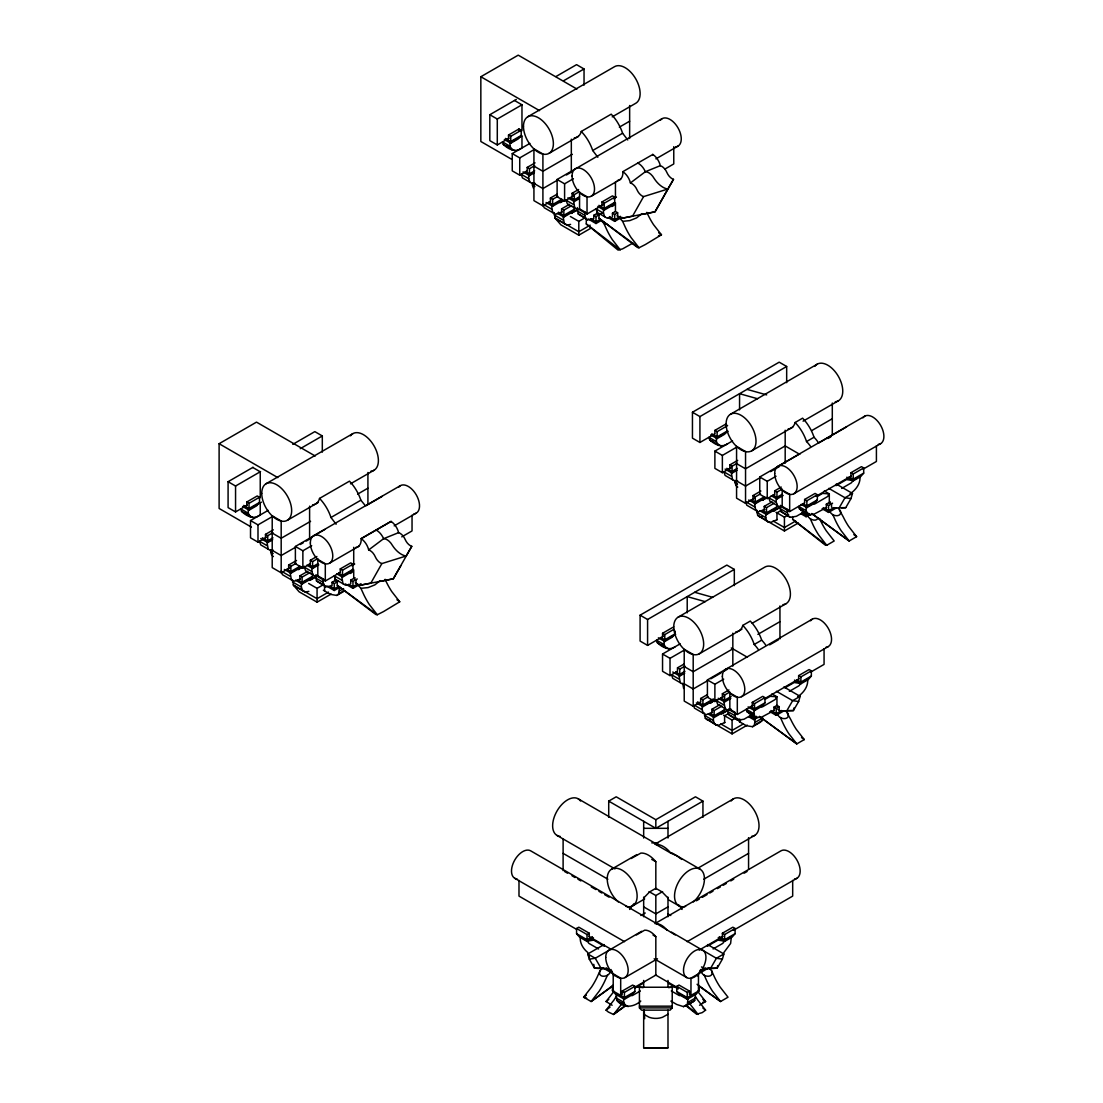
<?xml version="1.0" encoding="UTF-8"?>
<svg xmlns="http://www.w3.org/2000/svg" width="1103" height="1103" viewBox="0 0 1103 1103"><rect width="100%" height="100%" fill="white"/><g stroke="black" fill="none" stroke-linecap="round" stroke-linejoin="round"><path stroke-width="1.5" d="M717.653 965.621L717.157 968.213L704.445 968.641L701.48 966.931M793.898 707.988L793.402 710.58L780.69 711.021L777.739 709.312M602.734 967.772L600.032 970.778C597.164 978.196 608.47 977.52 610.221 972.088M700.695 969.509L697.703 975.976M822.135 508.717L828.546 512.412L836.405 507.876L833.041 508.097L845.753 507.67L850.978 498.597L852.481 493.413L836.267 484.052M704.445 968.641L717.157 968.213L722.382 959.141L723.885 953.957L707.602 944.568M787.418 710.58L793.402 710.58L798.641 701.522L800.13 696.338L783.916 686.976M323.358 590.243L330.528 594.393L336.815 595.427L338.607 593.869L339.503 587.485M739.12 721.555L746.29 725.691L752.577 726.725L754.369 725.181L755.265 718.784M752.577 726.725L760.05 722.41L761.842 720.852L762.738 717.929L755.265 722.244M670.886 1001.083L676.773 1004.475L683.502 1006.639L687.238 1004.764L687.982 998.863M685.749 1006.198L694.711 1000.449L695.469 994.548M818.095 517.79C816.33 522.588 809.175 519.223 807.617 515.873M600.032 970.778L597.054 977.355A48.56 28.03 -60 0 1 591.635 986.937L583.639 997.195L591.125 1001.524L612.565 986.165M607.519 975.093L604.527 981.67A48.56 28.03 -60 0 1 599.122 991.252L591.125 1001.524L613.213 985.282M838.432 508.235L843.202 516.811A48.56 28.03 60 0 0 848.621 526.393L856.617 536.665L849.145 540.98L811.767 513.557M786.081 711.145L790.865 719.721A48.56 28.03 60 0 0 796.269 729.304L804.28 739.575L796.793 743.891L759.415 716.481M695.648 996.767A48.56 28.03 60 0 0 697.592 999.883L705.589 1010.155L702.197 1012.637L696.586 1014.195L685.997 1005.771M381.859 563.578A8.727 5.032 60 0 1 375.268 556.753A8.727 5.032 60 0 0 368.678 549.928A11.899 6.866 60 0 0 361.191 538.691L391.11 521.429A11.899 6.866 60 0 1 398.583 532.652A8.727 5.032 60 0 1 405.173 539.477A8.727 5.032 60 0 0 411.777 546.316L406.125 556.009L381.859 563.578L370.842 583.129L359.702 585.321L355.263 582.77M411.777 546.316L393.288 578.813L382.134 581.005M617.322 180.534A15.869 9.155 60 0 0 622.919 172.564L622.823 171.668L652.838 154.448A11.899 6.866 60 0 1 660.311 165.671A8.727 5.032 60 0 1 666.901 172.509A8.727 5.032 60 0 0 673.506 179.334L667.853 189.027L643.587 196.61L632.57 216.147L621.43 218.353L616.991 215.788M673.506 179.334L655.017 211.831L643.862 214.037M400.761 565.853L393.288 578.813L359.702 585.321M839.025 508.097L845.008 497.743L852.481 493.413M786.673 711.021L792.657 700.653L800.13 696.338M710.415 968.641L716.399 958.273L723.885 953.957M614.081 991.252L606.071 1001.524L612.124 1005.247M621.554 1004.199L613.558 1014.47L608.346 1012.03L606.071 1010.155L614.081 999.883A48.56 28.03 -60 0 0 617.239 994.644M643.669 898.021L649.584 891.927L655.83 888.315L662.076 891.927L667.991 898.021M508.511 138.482L508.511 135.021L518.975 128.982L521.223 130.278L521.223 135.448L518.231 138.909L510.758 143.225L504.347 139.529M246.782 505.45L246.782 502.003L257.247 495.95L259.495 497.246L259.495 502.43L256.503 505.891L249.03 510.206L242.619 506.498M562.103 199.643L560.103 201.946L552.631 206.261L546.082 202.483M574.318 206.688L574.318 209.28L571.326 212.741L563.854 217.057L557.305 213.279M601.99 205.392L601.99 201.946L612.455 195.893L614.702 197.189L614.702 202.373L611.71 205.834L604.223 210.149L597.812 206.44M300.374 566.611L298.375 568.914L290.902 573.229L284.353 569.465M312.59 573.67L312.59 576.262L309.598 579.709L302.112 584.025L295.576 580.247M340.262 572.374L340.262 568.914L350.726 562.875L352.974 564.171L352.974 569.355L349.982 572.802L342.495 577.117L336.76 573.808M764.737 497.163L762.738 499.466L755.265 503.781L748.716 500.004M776.953 504.209L776.953 506.801L773.961 510.262L766.488 514.577L759.939 510.799M675.257 631.137L675.257 633.729L672.265 637.189L664.778 641.505L658.367 637.81M804.625 502.913L804.625 499.466L815.089 493.413L817.337 494.709L817.337 499.893L814.345 503.354L806.858 507.67L801.136 504.361M850.978 476.151L850.978 472.691L861.457 466.652L863.69 467.948L863.69 473.132L860.712 476.579L853.226 480.894L846.814 477.199M724.602 707.133L724.602 709.725L721.61 713.172L714.137 717.488L708.264 714.096M752.274 705.837L752.274 702.377L762.738 696.338L764.986 697.634L764.986 702.818L761.994 706.265L754.521 710.58L748.11 706.885M798.641 679.062L798.641 675.615L809.106 669.562L811.353 670.858L811.353 676.042L808.361 679.503L800.888 683.819L794.477 680.11M622.175 994.548L622.175 991.087L632.653 985.048L634.887 986.344L634.887 991.528L631.909 994.975L624.422 999.29L615.446 994.106L612.455 990.659L612.455 985.475M722.382 936.695L722.382 933.235L732.861 927.196L735.094 928.492L735.094 933.676L732.102 937.123L724.63 941.438L718.218 937.743M699.205 985.475L699.205 990.659L696.214 994.106L687.238 999.29L679.765 994.975L676.773 991.528L676.773 986.344L679.007 985.048L689.485 991.087L689.485 994.548M672.223 1007.894L670.114 1010.127L641.56 1010.127L639.437 1007.894L639.437 987.24L672.223 987.24L672.223 1007.894L639.437 1007.894M723.885 952.523L730.613 943.451L731.358 936.695L723.885 941.011A2.109 1.227 -60 0 1 722.382 943.603L713.076 948.966M641.918 213.624L636.583 217.898L629.827 220.6L622.63 221.345L619.927 218.353M380.19 580.605L374.855 584.88L368.099 587.582L360.902 588.326L358.199 585.321M625.677 1005.771L613.558 1014.47L625.539 1005.274M606.071 1001.524L608.787 999.428M606.071 1010.155L610.069 1007.094M631.109 858.534L640.871 853.102A21.15 12.216 60 0 1 655.83 861.746L655.83 889.211M636.403 934.944L644.621 930.201A15.869 9.155 60 0 1 655.83 936.681L655.83 975.121M622.919 171.723A11.899 6.866 60 0 1 630.406 182.946L645.352 171.723L660.311 165.671M368.678 549.928L383.623 538.691L398.583 532.652M586.396 995.168L583.639 997.195L586.658 998.16M849.986 493.799C855.859 489.994 860.795 483.486 859.954 476.151M797.634 696.724C803.522 692.918 808.458 686.411 807.617 679.062L805.121 680.51M385.126 579.309L386.326 581.943A48.56 28.03 60 0 0 391.73 591.525L399.727 601.797L383.568 611.558L377.295 614.743L375.778 614.468L337.27 585.321L337.27 581.874L335.022 580.578L335.022 576.262M667.991 1014.25L662.379 1017.338A17.124 14.201 0 0 1 649.281 1017.338L643.669 1014.25M632.929 243.074L622.575 248.878L618.066 250.078L586.286 223.964L586.286 218.435M511.654 159.287L480.839 141.501L480.839 76.741L518.231 55.15L576.924 89.04M509.062 138.165L497.288 144.948L489.815 140.632L489.815 114.726L516.287 99.449M555.981 76.534L576.566 64.65L584.038 68.965L584.038 85.152M489.815 114.726L497.288 119.041L522.284 104.62M563.454 80.85L584.038 68.965M527.841 116.725L614.592 66.649A21.15 12.216 60 0 1 635.742 78.851A21.15 12.216 60 0 1 635.742 103.282L612.22 116.863M508.511 135.021L510.758 136.317L521.223 130.278M521.223 135.448L510.758 141.501L505.436 138.427M512.923 141.101L521.691 136.055M527.082 170.924L519.734 175.17L512.247 170.855L512.247 153.593L529.895 143.404M512.247 153.593L519.734 157.908L534.431 149.415M574.318 137.903A21.15 12.216 60 0 0 581.281 131.45L611.2 114.174A30.236 17.455 60 0 1 622.602 133.242L627.772 139.971M549.004 153.358L578.399 136.386M527.206 170.855L527.206 167.408L535.052 162.872M527.206 167.408L529.454 168.704L534.679 165.671M534.679 170.855L529.454 173.874L525.455 171.572M530.171 174.329L533.094 172.633M523.043 171.903L529.454 175.611L534.431 172.73M572.319 154.31L542.91 171.282L533.935 166.112M619.362 127.148L629.648 121.206M581.281 131.45A30.236 17.455 60 0 1 592.697 150.504L622.602 133.242M573.422 195.989L564.598 201.077L557.112 196.761L557.112 179.486L662.103 118.669M557.608 180.065L542.91 188.558L533.935 183.374M566.432 174.977L572.319 171.585M557.112 179.486L564.598 183.815L573.422 178.714M550.383 201.504L550.383 198.057L556.932 194.28M550.383 198.057L552.631 199.353L557.87 196.334M542.91 205.834L542.91 154.02L533.935 148.836L533.935 200.649L542.91 205.834L550.259 201.587M561.785 199.243L552.631 204.538L548.591 202.207M572.071 196.761L572.071 193.301L578.62 189.523M556.863 202.952L559.359 201.504A2.109 1.227 -60 0 0 560.862 202.373L564.846 200.07M559.731 202.359A2.109 1.227 -60 0 0 560.476 202.152L563.137 200.622M572.071 193.301L574.318 194.597L579.558 191.577M579.558 196.761L574.318 199.781L570.334 197.478M578.551 198.195L573.574 201.077L574.815 208.136M561.606 212.3L561.606 208.853L569.451 204.317M567.907 197.809L574.318 201.504L579.296 198.637M561.606 208.853L563.854 210.149L571.699 205.613M562.268 211.914L555.622 214.313L544.151 207.695L542.91 204.096M591.222 196.224L620.631 179.251M655.913 158.873L677.973 146.147M574.318 209.28L563.854 215.319L558.463 212.217M566.845 214.465L563.095 216.615L564.35 223.675M570.954 213.155A2.109 1.227 -60 0 0 571.699 212.948L576.18 210.356A2.109 1.227 -60 0 0 577.476 208.743M571.699 212.948L576.566 210.576A2.109 1.227 -60 0 0 577.31 209.915M601.99 201.946L604.223 203.242L614.702 197.189M587.03 214.023L587.03 196.761L579.558 192.446L579.558 209.708L587.03 214.023L603.203 204.689M613.489 198.747L616.439 197.051M664.957 169.035L673.768 163.947L673.768 146.685M570.361 216.491L578.799 221.372L584.507 218.077M614.702 202.373L604.223 208.412L598.915 205.351M577.31 207.557L578.206 213.941L587.472 219.814L593.759 218.78L593.759 215.319L596.599 213.679M607.215 207.557L610.965 205.392A2.109 1.227 -60 0 0 612.455 206.261A4.122 2.385 -60 0 0 613.944 205.158A2.109 1.227 -60 0 0 614.702 203.242M593.759 215.319L596.006 216.615L598.846 214.975M590.202 225.15L578.799 231.727L554.878 217.911L554.878 214.961M600.266 219.345L596.006 221.8L590.684 218.725M612.455 216.615L612.455 213.169L615.322 211.514M588.313 219.083L596.006 223.523L601.659 220.269M554.878 217.911L560.862 224.819L578.799 235.187L591.47 227.866M612.455 213.169L614.702 214.465L617.57 212.81M251.401 527.11L219.111 508.469L219.111 443.709L256.503 422.132L315.196 456.008M620.438 216.326L614.702 219.649L609.38 216.574M608.291 217.663L614.702 221.372L621.858 217.236M247.32 505.133L235.559 511.93L228.087 507.614L228.087 481.708L253.083 467.272M292.778 444.357L314.838 431.631L322.31 435.947L322.31 452.133M228.087 481.708L235.559 486.023L260.556 471.588M300.25 448.673L322.31 435.947M266.113 483.707L352.863 433.617M246.782 502.003L249.03 503.299L259.495 497.246M259.495 502.43L249.03 508.469L243.708 505.408M254.117 506.401L261.411 502.182M266.816 537.051L257.992 542.152L250.519 537.837L250.519 520.561L268.167 510.372M250.519 520.561L257.992 524.876L272.703 516.397M312.59 504.884A21.15 12.216 60 0 0 319.553 498.418L349.472 481.156A30.236 17.455 60 0 1 360.874 500.21L364.886 505.105M287.263 520.34L318.147 502.513M350.492 483.831L374.014 470.25M265.478 537.837L265.478 534.376L273.323 529.84M265.478 534.376L267.726 535.672L272.951 532.652M272.951 537.837L267.726 540.856L262.404 537.781M271.366 539.615L266.967 542.152L268.222 549.197M260.735 538.554L267.726 542.579L272.703 539.698M310.591 521.292L281.182 538.264L272.207 533.08M357.634 494.13L367.919 488.188M319.553 498.418A30.236 17.455 60 0 1 330.969 517.486L360.874 500.21M313.624 535.727L400.375 485.651M310.219 563.812L302.87 568.059L295.383 563.743L295.383 546.468L324.792 529.495M365.962 505.726L382.134 496.391M295.88 547.047L281.182 555.54L272.207 550.356M300.292 544.496L303.228 542.8M306.179 541.104L309.116 539.408M295.383 546.468L302.87 550.783L311.694 545.695M288.655 568.486L288.655 565.039L296.514 560.503M288.655 565.039L290.902 566.322L296.142 563.302M281.182 572.802L281.182 520.988L272.207 515.818L272.207 567.618L281.182 572.802L290.006 567.714M300.057 566.225L290.902 571.506L286.863 569.176M310.343 563.743L310.343 560.283L316.892 556.505M293.894 570.651L290.158 572.802L291.399 579.861M298.003 569.341A2.109 1.227 -60 0 0 298.748 569.134L302.746 566.832M298.748 569.134L304.442 566.28M310.343 560.283L312.59 561.579L317.816 558.559M317.816 563.743L312.59 566.763L308.606 564.46M299.878 579.282L299.878 575.821L307.723 571.299M306.855 565.177L312.59 568.486L318.822 564.888M299.878 575.821L302.112 577.117L309.971 572.595M300.54 578.896L293.894 581.295L282.423 574.677L281.596 572.278M329.494 563.206L358.902 546.233M394.185 525.855L416.231 513.129M312.59 576.262L302.112 582.301L298.086 579.971M305.104 581.433L308.854 579.282A2.109 1.227 -60 0 0 310.343 580.15L314.838 577.558A2.109 1.227 -60 0 0 316.12 575.945M309.226 580.123A2.109 1.227 -60 0 0 309.971 579.93L314.452 577.338A2.109 1.227 -60 0 0 315.954 574.746M340.262 568.914L342.495 570.21L352.974 564.171M325.302 581.005L325.302 563.743L317.816 559.414L317.816 576.69L325.302 581.005L340 572.512M351.76 565.729L354.711 564.033M401.754 536.871L412.039 530.929L412.039 515.225M308.633 583.473L317.071 588.34L324.199 584.232M352.974 569.355L342.495 575.394L338.511 573.091M315.582 575.683L316.478 580.923L325.743 586.796L332.031 585.762L332.031 582.301L336.291 579.847M347.983 573.091L341.751 576.69L342.992 583.735M332.031 582.301L334.278 583.597L338.538 581.143M328.515 592.104L317.071 598.708L293.15 584.893L299.134 591.801L317.071 602.169L331.148 594.034M338.538 586.313L334.278 588.781L330.28 586.479M350.726 583.597L350.726 580.15L355.028 577.655M326.585 586.065L334.278 590.505L339.917 587.237M350.726 580.15L352.974 581.433L357.275 578.951M339.503 590.932L343.584 588.588M338.607 593.869L344.053 590.739M336.815 595.427L344.977 590.712M357.275 584.135L352.974 586.617L348.975 584.314M345.28 583.901L352.974 588.34L361.012 583.708M714.634 433.989L699.922 442.468L692.45 438.153L692.45 412.246L779.201 362.17L786.673 366.486L786.673 382.672M692.45 412.246L699.922 416.576L786.673 366.486M730.489 414.245L817.226 364.169M714.882 430.391L725.36 424.338L727.594 425.634L717.129 431.687L714.882 430.391L714.882 433.837M720.742 435.63L728.021 431.438M710.718 434.885L717.129 438.594L724.602 434.265L727.594 430.818L717.129 436.857L711.807 433.796M731.179 467.603L722.368 472.691L714.882 468.375L714.882 451.113L732.53 440.924M714.882 451.113L722.368 455.429L737.066 446.936M788.162 428.957A21.15 12.216 60 0 0 795.139 422.49L802.612 418.175A30.236 17.455 60 0 1 814.028 437.243A22.157 12.795 60 0 1 818.026 442.124M751.639 450.879L792.795 427.109M803.094 421.167L838.377 400.803M729.841 468.375L729.841 464.928L737.686 460.392M729.841 464.928L732.089 466.224L737.314 463.191M737.314 468.375L732.089 471.395L726.767 468.334M735.715 470.168L731.33 472.691L732.585 479.75M725.098 469.092L732.089 473.132L737.066 470.25M785.239 445.888L745.545 468.803L736.57 463.632M811.711 430.611L832.296 418.726M795.139 422.49A30.236 17.455 60 0 1 806.541 441.558L814.028 437.243M778.001 466.279L864.738 416.189M774.582 494.351L767.233 498.597L759.746 494.282L759.746 477.006L799.454 454.091M818.564 443.061L846.497 426.93M760.243 477.585L745.545 486.078L736.57 480.894M770.542 471.643L779.366 466.555M827.884 438.539L830.821 436.843M759.746 477.006L767.233 481.335L776.057 476.234M753.018 499.025L753.018 495.578L760.877 491.042M753.018 495.578L755.265 496.874L760.505 493.854M745.545 503.354L745.545 451.541L736.57 446.357L736.57 498.17L745.545 503.354L754.369 498.253M764.42 496.764L755.265 502.058L751.226 499.728M774.706 494.282L774.706 490.835L781.255 487.057M758.257 501.189L754.521 503.354L755.762 510.399M762.366 499.88A2.109 1.227 -60 0 0 763.124 499.673L767.288 497.274M763.124 499.673L767.66 497.494M774.706 490.835L776.953 492.117L782.192 489.098M782.192 494.282L776.953 497.301L772.969 494.999M764.241 509.82L764.241 506.374L772.086 501.837M771.218 495.716L776.953 499.025L783.185 495.44M764.241 506.374L766.488 507.67L774.334 503.133M764.889 509.448L758.257 511.833L746.786 505.215L745.959 502.816M793.857 493.744L880.608 443.668M776.953 506.801L766.488 512.854L762.449 510.51M773.589 510.675A2.109 1.227 -60 0 0 774.334 510.468L779.821 507.311M774.334 510.468L780.193 507.518M781.062 510.468L776.953 512.854L776.953 519.761M804.625 499.466L806.858 500.762L817.337 494.709M850.978 472.691L853.226 473.987L863.69 467.948M789.665 511.558L789.665 494.282L782.192 489.966L782.192 507.228L789.665 511.558L804.363 503.065M816.123 496.267L851.419 475.903M863.18 469.106L876.416 461.468L876.416 445.764M777.325 519.541L771.121 522.257L768.433 522.091L757.664 515.349L756.768 510.11M817.337 496.447L822.562 493.413L829.304 493.854L829.304 502.913M836.033 485.651L846.497 479.598L852.481 480.467L858.713 476.868M775.988 512.288L784.426 517.169L788.659 514.729M817.337 499.893L806.858 505.932L802.874 503.63M863.69 473.132L853.226 479.171L849.241 476.868M812.346 503.63L806.114 507.228L806.114 510.689L808.361 514.577L813.6 514.425L826.643 507.477M841.672 488.436L850.978 483.059A2.109 1.227 -60 0 0 852.481 480.467M803.494 512.206L796.394 516.301L790.12 517.335L780.841 511.461L779.945 506.222M795.69 521.03L784.426 527.524L773.175 521.03M808.802 513.446L806.114 515.004L802.129 512.702M826.312 507.67L826.312 504.209L830.338 501.879M800.985 513.777L806.114 516.728L810.098 514.425M767.867 521.416L784.426 530.984L798.241 523.015M826.312 504.209L828.546 505.505L832.586 503.175M663.758 636.059L647.585 645.393L640.098 641.077L640.098 615.171L726.849 565.081L734.322 569.41L734.322 585.596M833.937 507.587L828.546 510.689L823.238 507.614M640.098 615.171L647.585 619.486L734.322 569.41M678.138 617.156L764.875 567.08A21.15 12.216 60 0 1 787.321 581.736A21.15 12.216 60 0 1 782.937 604.665M662.545 636.762L662.545 633.301L673.009 627.262M662.545 633.301L664.778 634.597L673.947 629.303M675.257 633.729L664.778 639.781L660.794 637.479M668.404 638.554L675.67 634.349M677.366 671.369L670.017 675.615L662.545 671.3L662.545 654.024L680.179 643.835M662.545 654.024L670.017 658.339L684.715 649.86M735.825 631.867A21.15 12.216 60 0 0 742.788 625.401L750.274 621.086A30.236 17.455 60 0 1 761.677 640.154A22.157 12.795 60 0 1 765.689 645.034M699.288 653.803L741.919 629.179M752.218 623.236L786.025 603.713M677.49 671.3L677.49 667.839L684.039 664.061M677.49 667.839L679.738 669.135L684.977 666.115M684.977 671.3L679.738 674.319L675.753 672.017M683.377 673.078L678.993 675.615L680.234 682.66M672.761 672.017L679.738 676.042L684.729 673.161M732.902 648.812L693.194 671.727L684.218 666.543M757.885 634.377L779.945 621.651M742.788 625.401A30.236 17.455 60 0 1 754.204 644.469L761.677 640.154M723.706 696.42L714.882 701.522L707.409 697.193L707.409 679.931L812.387 619.114M707.905 680.51L693.194 688.989L684.218 683.819M710.842 678.814L721.128 672.871M724.078 671.175L727.015 669.466M769.646 644.855L778.47 639.768M707.409 679.931L714.882 684.246L723.706 679.158M700.681 701.949L700.681 698.489L707.216 694.711M700.681 698.489L702.914 699.785L708.154 696.765M693.194 706.265L693.194 654.451L684.218 649.281L684.218 701.081L693.194 706.265L700.557 702.018M722.368 697.193L722.368 693.746L728.904 689.968M696.379 702.914L702.914 706.692L710.401 702.377L713.393 698.93L702.914 704.969L697.537 701.866M710.029 702.79A2.109 1.227 -60 0 0 710.773 702.597L713.544 700.998M710.773 702.597L716.702 699.605M722.368 693.746L724.602 695.042L729.841 692.022M731.151 696.448L724.602 700.226L720.617 697.923M728.849 698.64L723.858 701.522L725.098 708.567M711.89 712.745L711.89 709.284L719.749 704.748M718.191 698.254L724.602 701.949L730.834 698.351M711.89 709.284L714.137 710.58L721.982 706.044M712.552 712.359L705.906 714.758L694.449 708.14L693.608 705.741M741.506 696.669L828.256 646.579M724.602 709.725L714.137 715.764L710.098 713.434M717.129 714.896L720.866 712.745A2.109 1.227 -60 0 0 722.368 713.6L727.842 710.442M720.7 713.269A2.109 1.227 -60 0 0 721.982 713.393L727.47 710.222M728.725 713.393L724.602 715.764L724.602 722.672M752.274 702.377L754.521 703.673L764.986 697.634M798.641 675.615L800.888 676.911L811.353 670.858M737.314 714.468L737.314 697.193L729.841 692.877L729.841 710.153L737.314 714.468L753.487 705.134M765.248 698.337L799.068 678.814M810.829 672.03L824.065 664.392L824.065 648.688M724.974 722.451L718.77 725.181L716.081 725.002L705.313 718.274L704.417 713.034M764.986 699.357L770.225 696.338L776.953 696.765L776.953 705.837M784.991 687.803L794.146 682.523L800.13 683.377A2.109 1.227 -60 0 1 798.641 685.969L789.334 691.347M723.637 715.199L732.089 720.08L734.901 718.453M764.986 702.818L754.521 708.857L750.536 706.554M811.353 676.042L800.888 682.081L796.89 679.779M758.754 707.271L753.776 710.153L754.521 716.054L756.01 717.488L761.249 717.35L774.292 710.387M751.157 715.116L744.042 719.211L737.769 720.259L730.296 715.93L728.49 714.386L727.594 711.449L735.081 715.764L735.977 718.701L737.769 720.259M608.718 817.309L608.718 801.123L616.205 796.807L655.83 819.694L695.469 796.807L702.942 801.123L702.942 817.309M743.339 723.94L732.089 730.448L720.824 723.94M756.465 716.371L753.776 717.929L749.778 715.626M773.961 710.58L773.961 707.133L776.65 705.575M748.647 716.688L753.776 719.652L757.761 717.35M714.137 723.54L732.089 733.895L747.269 725.126M773.961 707.133L776.209 708.429L778.897 706.871M754.369 725.181L761.842 720.852M781.586 710.497L776.209 713.6L770.887 710.539M769.797 711.628L776.209 715.337L784.054 710.801M608.718 801.123L655.83 828.325L702.942 801.123M611.6 869.178L636.872 854.591M654.713 844.291L733.495 798.806M593.442 937.743L587.03 941.438L579.558 937.123L576.566 933.676L576.566 928.492L578.813 927.196L589.278 933.235L589.278 936.695M632.75 905.811L644.648 898.945M698.158 868.047L754.645 835.44M576.566 928.492L587.03 934.531L589.278 933.235M649.074 891.624L655.83 895.526L662.586 891.624M592.352 936.64L587.03 939.715L576.566 933.676M640.898 915.518L645.241 913.008M703.797 879.201L748.565 853.364M667.991 906.873L655.83 913.891L643.669 906.873M604.058 944.568L587.789 953.957L589.278 959.141L594.517 968.213L607.229 968.641L594.517 968.213L593.759 964.325M641.629 931.29L595.262 958.273L589.278 959.141M654.975 923.597L781.007 850.827A15.869 9.155 60 0 1 797.841 861.815A15.869 9.155 60 0 1 794.546 879.022M696.338 900.779L699.33 899.055M702.308 897.332L707.051 894.602M709.767 893.03L712.979 891.183M717.433 888.604L720.397 886.895M723.196 885.282L726.325 883.475M730.765 880.911L733.729 879.188M744.111 873.204L747.076 871.494M624.877 977.603L657.498 958.769M687.155 941.659L796.876 878.305M622.175 991.087L624.422 992.383L634.887 986.344M722.382 933.235L724.63 934.531L735.094 928.492M635.507 986.84L656.271 974.859M699.274 950.041L722.989 936.337M733.371 930.353L792.685 896.105L792.685 880.415M634.639 988.205L643.118 983.325M707.437 946.195L717.901 940.142L723.885 941.011M634.887 991.528L624.422 997.567L612.455 990.659M735.094 933.676L724.63 939.715L719.308 936.64M628.669 995.981L631.15 994.548A2.109 1.227 -60 0 0 632.653 995.402L640.347 990.963M640.774 1001.083C633.646 1007.315 623.374 1008.666 616.949 1000.449L616.205 994.548M705.341 968.117L699.95 971.233L699.95 972.956L709.119 967.662M676.773 986.344L687.238 992.383L689.485 991.087M699.205 990.659L687.238 997.567L676.773 991.528M687.982 1002.31L695.469 997.994M683.502 1006.639L685.997 1005.191M688.479 1003.758L693.222 1001.882M687.238 1004.764L694.711 1000.449M699.55 1005.247L705.589 1001.524L697.592 991.252M521.223 148.409C515.087 152.876 508.014 148.946 503.271 144.383L502.527 141.929L510 146.244L512.247 150.132M259.495 515.377C253.359 519.844 246.286 515.914 241.543 511.351L240.799 508.91L248.272 513.226L250.519 517.114M727.594 443.764C721.459 448.232 714.386 444.302 709.656 439.739L708.898 437.298L716.385 441.614L718.618 445.502M675.257 646.689C669.107 651.156 662.034 647.227 657.305 642.649L656.561 640.209L664.034 644.524L666.281 648.412M658.45 235.78L661.469 234.815L653.459 224.557A48.56 28.03 60 0 1 648.054 214.961L646.854 212.341M702.583 1002.475L705.589 1001.524L702.873 999.428M534.927 183.181L532.446 183.663L522.464 177.914L521.223 174.315L528.695 178.631L529.95 182.229M599.742 213.885L602.238 213.403M570.582 224.392L566.845 225.109L555.374 218.491L554.12 212.589M610.965 217.484L607.215 218.201L597.247 212.452L596.006 208.853L603.479 213.169L604.734 216.767M621.43 218.353L655.017 211.831L667.853 189.027A19.427 11.209 60 0 1 654.203 178.534A10.575 6.108 60 0 0 645.352 171.723A11.816 6.825 60 0 0 637.879 163.079M273.199 550.163L270.704 550.645L260.735 544.882L259.495 541.283L266.967 545.599M737.562 480.701L735.081 481.184L725.098 475.434L723.858 471.836L731.33 476.151M318.078 576.069L315.582 576.552L305.614 570.789L304.359 567.19L311.846 571.506L313.087 575.104M308.854 591.373L305.104 592.09L293.646 585.472L292.392 579.571M349.224 584.466L345.487 585.183L335.519 579.42L334.278 575.821L341.751 580.137M782.441 506.608L779.945 507.09L769.977 501.327L768.722 497.743L776.209 502.058L777.45 505.657M731.33 709.284L727.594 710.001L717.626 704.252L716.385 700.653L723.858 704.969M587.789 952.523C583.087 948.704 579.585 942.913 580.302 936.695L587.789 941.011L593.759 940.142L604.237 946.195M668.542 987.64L674.526 986.771M643.669 1010.127L643.669 1047.781L667.991 1047.781L667.991 1010.127M667.991 1047.781L643.669 1047.781M841.258 507.67L845.753 507.67M643.669 828.325L667.991 828.325M651.776 842.885L658.27 842.885M639.437 1006.17L672.223 1006.17M759.457 516.907L762.145 517.073M707.106 719.818L709.794 719.997M850.978 498.597L845.008 497.743L828.78 488.367M798.641 701.522L792.657 700.653L776.443 691.291M722.382 959.141L716.399 958.273L671.506 932.159M637.134 986.771L643.118 987.64M711.145 441.172L713.393 441.614M806.114 510.689L798.641 506.374L799.385 508.814L803.122 510.689M753.776 713.6L746.29 709.284L747.034 711.738L750.785 713.6M618.438 1001.882L623.181 1003.758M747.034 389.373L766.668 394.888M757.554 398.748L739.561 393.688L739.561 409.875M694.697 592.283L712.69 597.343M705.217 601.659L687.21 596.599L687.21 612.799M830.049 511.558C831.8 516.976 843.106 517.652 840.224 510.234M777.698 714.468C779.449 719.887 790.754 720.562 787.887 713.158M701.453 972.088C703.19 977.52 714.496 978.196 711.628 970.778L708.926 967.772M655.83 843.643L655.83 844.471A21.15 12.216 60 0 1 670.789 853.102L676.98 855.845L681.737 859.43M655.83 923.101L675.257 934.944M480.839 76.741L539.532 110.631M514.494 100.483L521.967 104.799L521.967 130.706M507.022 146.244L514.494 150.559M503.271 144.383L510.758 148.698M573.574 204.538L566.087 200.208L567.342 203.807L577.31 209.57L579.806 209.087L585.528 212.3M532.446 182.795L532.446 185.097L534.927 186.545M577.31 211.004L584.783 215.319L585.679 218.256L587.472 219.814M578.206 213.941L585.679 218.256M544.193 204.841L551.886 209.28L553.127 212.879M554.12 214.892L563.095 220.076M784.853 445.736L799.785 454.367M824.313 490.973L829.304 493.854M829.304 502.485L831.538 503.781L831.538 507.228M717.129 443.764L720.866 445.929M709.656 439.739L717.129 444.054M805.617 512.123L810.608 515.004M799.385 508.814L806.858 513.129M800.888 510.262L808.361 514.577M780.483 505.381L788.162 509.82M735.081 480.329L735.081 482.631L737.562 484.065M779.945 508.524L787.418 512.854L788.314 515.777L790.12 517.335M780.841 511.461L788.314 515.777M745.545 501.617L754.521 506.801M756.768 512.412L765.73 517.597L766.626 520.533L768.433 522.091M757.664 515.349L766.626 520.533M731.289 647.944L747.434 657.278M771.962 693.884L776.953 696.765M776.953 705.396L779.201 706.692L779.201 710.153M661.042 644.524L668.528 648.84M657.305 642.649L664.778 646.978M752.025 714.33L754.521 715.764M747.034 711.738L754.521 716.054M748.537 713.172L756.01 717.488M678.993 679.062L671.506 674.746L672.761 678.345L682.729 684.108M728.849 708.719L734.543 712M736.721 718.274L740.458 720.424M728.49 714.386L735.977 718.701M694.476 705.272L702.17 709.725L703.424 713.324M704.417 715.337L713.393 720.507L714.289 723.444L716.081 725.002M705.313 718.274L714.289 723.444M219.111 443.709L277.804 477.599M252.766 467.465L260.239 471.781L260.239 497.687M245.28 513.226L252.766 517.541M241.543 511.351L249.03 515.666M316.823 575.256L323.799 579.282M270.704 549.777L270.704 552.079L273.199 553.527M315.582 577.986L323.055 582.301L323.951 585.238L325.743 586.796M316.478 580.923L323.951 585.238M281.182 571.078L290.158 576.262M292.392 581.874L301.367 587.058L302.622 590.656M578.165 798.806L656.947 844.291M671.81 852.867L700.06 869.178M655.83 844.471L670.789 853.102M651.749 859.389L655.83 861.746M557.015 835.44L614.991 868.902M668.501 899.8L678.91 905.811M563.109 853.364L607.863 879.201M667.866 913.849L670.762 915.518M656.685 923.597L530.653 850.827A15.869 9.155 -60 0 0 513.819 861.815A15.869 9.155 -60 0 0 517.114 879.022M564.584 871.494L567.549 873.204M572.002 875.768L575.035 877.533M577.931 879.188L580.895 880.911M591.277 886.895L595.923 889.583M598.915 891.307L601.893 893.03M604.609 894.602L609.063 897.166M653.031 935.054L655.83 936.681M514.798 878.305L624.519 941.659M654.162 958.769L686.783 977.603M576.814 929.498L518.989 896.105L518.989 880.415M588.671 936.337L610.965 949.214M655.389 974.859L677.628 987.709M668.542 983.325L678.262 988.936M681.751 995.264L686.742 998.146M598.584 948.966L589.278 943.603A2.109 1.227 60 0 1 587.789 941.011M671.327 990.963L679.007 995.402A2.109 1.227 60 0 0 680.51 994.548M606.333 968.117L611.71 971.233L611.71 972.956L602.555 967.662M616.205 997.994L623.678 1002.31L625.925 1006.198M625.677 1005.191L628.159 1006.639M616.949 1000.449L624.422 1004.764M658.698 232.788L661.469 234.815L645.296 244.576L639.023 247.775L637.506 247.486L598.998 218.353L598.998 214.892L596.751 213.596L596.751 209.28M598.998 218.353L639.023 247.775L631.026 237.503A48.56 28.03 60 0 1 625.622 227.921L622.63 221.345M853.86 534.624L856.617 536.665M811.863 513.584L849.145 540.98L841.148 530.708A48.56 28.03 60 0 1 835.729 521.126L832.751 514.549M801.509 737.549L804.28 739.575M759.526 716.495L796.793 743.891L788.797 733.633A48.56 28.03 60 0 1 783.378 724.037L780.4 717.474M396.97 599.77L399.727 601.797M337.27 585.321L377.295 614.743L369.298 604.485A48.56 28.03 60 0 1 363.893 594.889L360.902 588.326M697.068 984.276L720.549 1001.524L728.021 997.195L720.025 986.937A48.56 28.03 60 0 1 714.606 977.355L711.628 970.778M699.095 986.165L720.549 1001.524L712.538 991.252A48.56 28.03 60 0 1 707.133 981.67L704.155 975.093M586.286 223.964L620.327 249.926L612.33 239.668A48.56 28.03 60 0 1 606.926 230.072L603.948 223.509L601.232 220.503M792.657 516.562L792.657 519.32L826.712 545.296L834.185 540.98L826.188 530.708A48.56 28.03 60 0 1 820.77 521.126L819.584 518.493M702.928 1008.114L705.589 1010.155M686.121 1005.274L698.116 1014.47L690.106 1004.199M792.657 519.32L825.182 545.006L826.712 545.296L818.716 535.024A48.56 28.03 60 0 1 813.297 525.442L810.319 518.865M737.769 487.112L735.977 485.568L735.081 482.631M273.406 556.574L271.614 555.016L270.704 552.079M592.697 150.504L597.854 157.246M330.969 517.486L336.125 524.228M613.957 975.976L610.965 969.509M601.245 968.641L595.262 958.273L587.789 953.957L589.485 956.921M532.446 185.097L533.342 188.034M683.626 688.479L682.729 683.24M652.742 154.392L652.838 155.289M391.11 522.27L391.014 521.374L361.095 538.636L361.191 539.532A15.869 9.155 60 0 1 355.58 547.515M644.207 1010.155L644.662 1018.676M853.226 473.987L853.226 480.894M832.296 403.022L832.296 434.43M828.546 505.505L828.546 512.412M806.858 500.762L806.858 507.67M806.114 512.412L806.114 516.728M800.888 676.911L800.888 683.819M787.418 509.393L787.418 512.854M785.184 430.225L785.184 463.191M784.426 517.169L784.426 530.984M779.945 605.947L779.945 638.913M776.953 492.117L776.953 499.025M776.209 498.597L776.209 502.058M776.209 708.429L776.209 715.337M767.233 481.335L767.233 498.597M766.488 507.67L766.488 514.577M765.73 517.597L765.73 514.136L773.217 509.82A2.109 1.227 -60 0 0 774.706 510.689M755.265 496.874L755.265 503.781M754.521 703.673L754.521 710.58M753.776 715.337L753.776 719.652M748.565 837.66L748.565 869.067M740.306 719.473L740.306 722.244M739.561 719.046L739.561 721.803M735.081 712.304L735.081 715.764M732.833 633.15L732.833 666.115M732.089 466.224L732.089 473.132M732.089 720.08L732.089 733.895M724.602 695.042L724.602 701.949M724.63 934.531L724.63 941.438M722.368 455.429L722.368 472.691M717.129 431.687L717.129 438.594M716.385 438.153L716.385 441.614M714.882 684.246L714.882 701.522M714.137 710.58L714.137 717.488M713.393 717.06L713.393 720.507M702.914 699.785L702.914 706.692M702.17 709.725L702.17 706.265L709.656 701.949A2.109 1.227 -60 0 0 711.145 702.818M699.922 416.576L699.922 442.468M698.461 991.087L698.461 973.825L690.974 978.14L690.974 995.402M687.238 992.383L687.238 999.29M679.738 669.135L679.738 676.042M670.017 658.339L670.017 675.615M667.991 821.308L667.991 838.032M667.991 897.153L667.991 916.745M667.991 980.429L667.991 987.323M664.778 634.597L664.778 641.505M664.034 641.077L664.034 644.524M655.83 819.694L655.83 828.325M655.83 895.526L655.83 922.535M647.585 619.486L647.585 645.393M643.669 821.308L643.669 838.032M643.669 897.153L643.669 916.745M643.669 980.429L643.669 987.323M629.648 105.502L629.648 138.482M624.422 992.383L624.422 999.29M623.678 998.863L623.678 1002.31M620.686 995.402L620.686 978.14L613.213 973.825L613.213 991.087M617.694 216.188L617.694 212.741L615.446 211.445L615.446 202.8M615.446 181.926L615.446 197.63M614.702 214.465L614.702 221.372M604.223 203.242L604.223 210.149M603.479 209.708L603.479 213.169M596.006 216.615L596.006 223.523M587.03 934.531L587.03 941.438M584.783 211.873L584.783 215.319M578.799 221.372L578.799 235.187M574.318 194.597L574.318 201.504M571.326 139.185L571.326 172.151M564.598 183.815L564.598 201.077M563.854 210.149L563.854 217.057M563.109 839.231L563.109 870.639M552.631 199.353L552.631 206.261M551.886 205.834L551.886 209.28M529.454 168.704L529.454 175.611M528.695 175.17L528.695 178.631M521.967 135.89L521.967 147.967M519.734 157.908L519.734 175.17M518.975 128.982L518.975 131.285M510.758 136.317L510.758 143.225M510 142.797L510 146.244M497.288 119.041L497.288 144.948M367.919 472.484L367.919 503.878M355.966 583.17L355.966 579.709L353.718 578.413L353.718 569.782M353.718 547.336L353.718 564.598M352.974 581.433L352.974 588.34M342.495 570.21L342.495 577.117M334.278 583.597L334.278 590.505M324.558 585.417L324.558 590.932M323.055 578.854L323.055 582.301M317.071 588.34L317.071 602.169M312.59 561.579L312.59 568.486M311.846 568.059L311.846 571.506M309.598 506.153L309.598 539.133M302.87 550.783L302.87 568.059M302.112 577.117L302.112 584.025M301.367 583.597L301.367 587.058M290.902 566.322L290.902 573.229M267.726 535.672L267.726 542.579M260.239 502.858L260.239 514.949M257.992 524.876L257.992 542.152M249.03 503.299L249.03 510.206M248.272 509.765L248.272 513.226M235.559 486.023L235.559 511.93M655.83 923.721A15.869 9.155 60 0 1 667.053 930.201M731.124 801.012A21.15 12.216 60 0 1 754.645 811.008A21.15 12.216 60 0 1 751.557 836.391M618.314 901.937A21.15 12.216 60 0 1 609.931 870.515A21.15 12.216 60 0 1 634.432 884.661A21.15 12.216 60 0 1 626.049 906.404M685.611 906.404A21.15 12.216 -60 0 1 677.228 884.661A21.15 12.216 -60 0 1 701.729 870.515A21.15 12.216 -60 0 1 693.36 901.937M560.117 836.391A21.15 12.216 -60 0 1 557.015 811.008A21.15 12.216 -60 0 1 580.55 801.012M629.606 909.437A23.632 13.65 -60 0 1 634.184 903.564M678.455 904.639A23.632 13.65 60 0 1 682.054 909.437M606.719 223.868A15.29 11.719 27.5 0 1 603.948 223.509M643.587 196.61A8.727 5.032 60 0 1 636.996 189.771A8.727 5.032 60 0 0 630.406 182.946M660.325 120.324A15.869 9.155 60 0 1 677.973 127.824A15.869 9.155 60 0 1 675.643 146.864M572.071 213.169A2.109 1.227 -60 0 1 570.582 212.3M406.125 556.009A19.427 11.209 60 0 1 392.475 545.502A10.575 6.108 60 0 0 383.623 538.691A11.816 6.825 60 0 0 376.151 530.06M299.134 569.355A2.109 1.227 -60 0 1 297.631 568.486M398.597 487.305A15.869 9.155 60 0 1 416.231 494.806A15.869 9.155 60 0 1 413.915 513.846M349.224 572.374A2.109 1.227 -60 0 0 350.726 573.229A4.122 2.385 -60 0 0 352.215 572.14A2.109 1.227 -60 0 0 352.974 570.21M350.492 435.823A21.15 12.216 60 0 1 374.014 445.833A21.15 12.216 60 0 1 370.911 471.215M806.541 441.558A22.157 12.795 60 0 1 810.553 446.439M763.497 499.893A2.109 1.227 -60 0 1 761.994 499.025M862.96 417.844A15.869 9.155 60 0 1 880.608 425.344A15.869 9.155 60 0 1 878.278 444.385M813.6 502.913A2.109 1.227 -60 0 0 815.089 503.781L827.057 496.874A2.109 1.227 -60 0 0 828.546 494.282M814.855 366.361A21.15 12.216 60 0 1 838.377 376.371A21.15 12.216 60 0 1 835.274 401.754M754.204 644.469A22.157 12.795 60 0 1 758.202 649.35M810.608 620.768A15.869 9.155 60 0 1 828.256 628.269A15.869 9.155 60 0 1 825.926 647.296M761.442 706.582A2.109 1.227 -60 0 0 762.738 706.692L774.706 699.785A2.109 1.227 -60 0 0 776.209 697.193M697.62 974.707A15.869 9.155 -60 0 0 702.652 950.124A15.869 9.155 -60 0 0 683.888 966.766A15.869 9.155 -60 0 0 697.62 974.707M605.726 957.39A15.869 9.155 60 0 0 622.561 978.32A15.869 9.155 60 0 0 622.561 955.887A15.869 9.155 60 0 0 605.726 957.39M572.071 176.011A15.869 9.155 60 0 0 588.905 196.941A15.869 9.155 60 0 0 588.905 174.508A15.869 9.155 60 0 0 572.071 176.011M523.47 126.404A21.15 12.216 60 0 0 545.902 154.31A21.15 12.216 60 0 0 545.902 124.405A21.15 12.216 60 0 0 523.47 126.404M310.343 542.993A15.869 9.155 60 0 0 327.164 563.923A15.869 9.155 60 0 0 327.164 541.49A15.869 9.155 60 0 0 310.343 542.993M261.742 493.386A21.15 12.216 60 0 0 284.174 521.292A21.15 12.216 60 0 0 284.174 491.373A21.15 12.216 60 0 0 261.742 493.386M774.706 473.532A15.869 9.155 60 0 0 791.54 494.461A15.869 9.155 60 0 0 791.54 472.029A15.869 9.155 60 0 0 774.706 473.532M726.105 423.924A21.15 12.216 60 0 0 748.537 451.83A21.15 12.216 60 0 0 748.537 421.925A21.15 12.216 60 0 0 726.105 423.924M722.368 676.456A15.869 9.155 60 0 0 739.189 697.386A15.869 9.155 60 0 0 739.189 674.953A15.869 9.155 60 0 0 722.368 676.456M673.754 626.849A21.15 12.216 60 0 0 696.186 654.755A21.15 12.216 60 0 0 696.186 624.836A21.15 12.216 60 0 0 673.754 626.849"/></g></svg>
